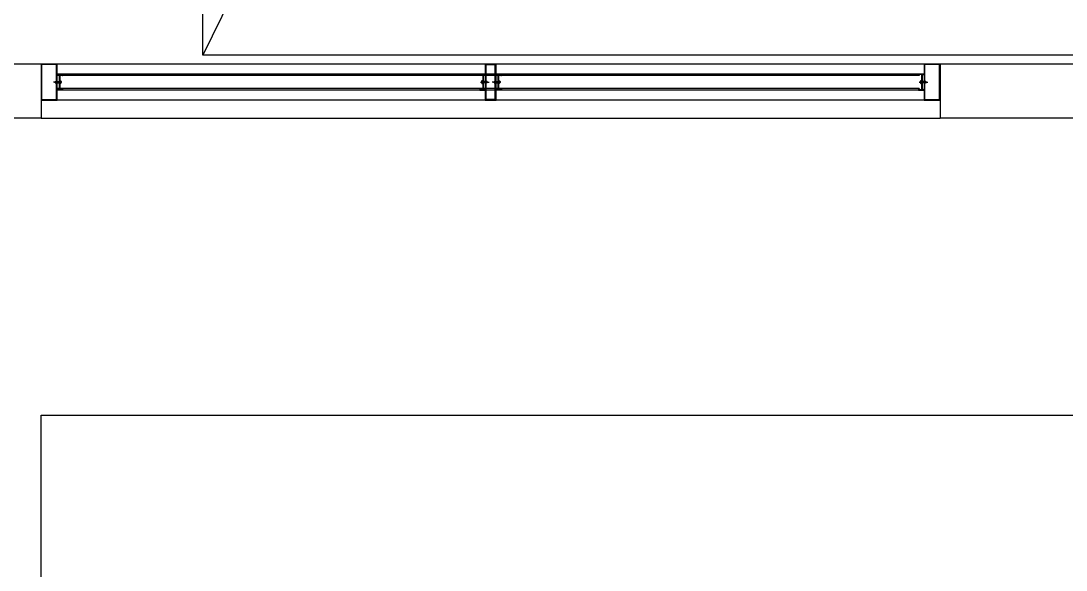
# Model space of a CAD drawing. Header units: millimetres. Extents: x -38475 to 94728, y -31127 to 90245.
# Drawn here: x 55169 to 58075, y 1664 to 3190 of the extents above; entities that cross this region are included whole.
import ezdxf

# ---------------------------------------------------------------- set-up
doc = ezdxf.new("R2010")
doc.units = ezdxf.units.MM
doc.layers.add('e-plan', color=9, linetype='Continuous')

# ---------------------------------------------------------------- blocks, each defined once
blk = doc.blocks.new('xr_plan$0$확장형주차')
at = {"layer": 'e-plan', "linetype": 'Continuous'}
blk.add_line((2500, 5100), (0, 0), dxfattribs=at)
at = {"layer": 'e-plan'}
for p, q in [((0, 0), (0, 5100)), ((2500, 0), (0, 0))]:
    blk.add_line(p, q, dxfattribs=at)
blk = doc.blocks.new('Xref-지하2층')
at = {"layer": 'e-plan', "linetype": 'Continuous'}
for p, q in [((58750, 14975), (56000, 14975)), ((58750, 14975), (58750, 14825)), ((62750, 14975), (61250, 14975)), ((61250, 14975), (61250, 14825)), ((58750, 14825), (56150, 14825)), ((58750, 14825), (61250, 14825)), ((62750, 14825), (61250, 14825))]:
    blk.add_line(p, q, dxfattribs=at)
at = {"layer": 'e-plan'}
for p, q in [((61205, 14975), (58795, 14975)), ((61248.4, 14973.4), (61206.6, 14973.4)), ((61190, 14947.2), (58795, 14947.2)), ((58795, 14945.2), (58795, 14947.2)), ((58795, 14947.2), (58810, 14947.2)), ((58795, 14945.2), (58795, 14947.2)), ((58795, 14947.2), (58810, 14947.2)), ((58796.6, 14945.2), (58795, 14945.2)), ((58796.6, 14945.2), (58795, 14945.2)), ((61190, 14943), (58795, 14943)), ((58796.6, 14945.6), (58800.4, 14945.6)), ((58796.6, 14945.2), (58796.6, 14945.6)), ((58796.6, 14945.6), (58800.4, 14945.6)), ((58796.6, 14945.2), (58796.6, 14945.6)), ((58800.4, 14945.6), (58800.4, 14904.4)), ((58800.4, 14945.6), (58800.4, 14904.4)), ((58802, 14945.6), (58808.4, 14945.6)), ((58802, 14945.6), (58802, 14904.4)), ((58802, 14945.6), (58808.4, 14945.6)), ((58802, 14945.6), (58802, 14904.4)), ((58808.4, 14945.6), (58808.4, 14943)), ((58808.4, 14945.6), (58808.4, 14943)), ((58808.4, 14943), (58810, 14943)), ((58808.4, 14943), (58810, 14943)), ((58810, 14947.2), (58810, 14943)), ((58810, 14947.2), (58810, 14943)), ((59985, 14947.2), (59970, 14947.2)), ((59970, 14947.2), (59970, 14943)), ((59985, 14947.2), (59970, 14947.2)), ((59970, 14947.2), (59970, 14943)), ((59971.6, 14943), (59970, 14943)), ((59971.6, 14943), (59970, 14943)), ((59971.6, 14945.6), (59971.6, 14943)), ((59978, 14945.6), (59971.6, 14945.6)), ((59971.6, 14945.6), (59971.6, 14943)), ((59978, 14945.6), (59971.6, 14945.6)), ((59978, 14945.6), (59978, 14904.4)), ((59978, 14945.6), (59978, 14904.4)), ((59983.4, 14945.6), (59979.6, 14945.6)), ((59979.6, 14945.6), (59979.6, 14904.4)), ((59983.4, 14945.6), (59979.6, 14945.6)), ((59979.6, 14945.6), (59979.6, 14904.4)), ((59983.4, 14945.2), (59983.4, 14945.6)), ((59983.4, 14945.2), (59983.4, 14945.6)), ((59983.4, 14945.2), (59985, 14945.2)), ((59983.4, 14945.2), (59985, 14945.2)), ((59985, 14945.2), (59985, 14947.2)), ((59985, 14945.2), (59985, 14947.2)), ((60015, 14945.2), (60015, 14947.2)), ((60015, 14947.2), (60030, 14947.2)), ((60015, 14945.2), (60015, 14947.2)), ((60015, 14947.2), (60030, 14947.2)), ((60016.6, 14945.2), (60015, 14945.2)), ((60016.6, 14945.2), (60015, 14945.2)), ((60016.6, 14945.6), (60020.4, 14945.6)), ((60016.6, 14945.2), (60016.6, 14945.6)), ((60016.6, 14945.6), (60020.4, 14945.6)), ((60016.6, 14945.2), (60016.6, 14945.6)), ((60020.4, 14945.6), (60020.4, 14904.4)), ((60020.4, 14945.6), (60020.4, 14904.4)), ((60022, 14945.6), (60028.4, 14945.6)), ((60022, 14945.6), (60022, 14904.4)), ((60022, 14945.6), (60028.4, 14945.6)), ((60022, 14945.6), (60022, 14904.4)), ((60028.4, 14945.6), (60028.4, 14943)), ((60028.4, 14945.6), (60028.4, 14943)), ((60028.4, 14943), (60030, 14943)), ((60028.4, 14943), (60030, 14943)), ((60030, 14947.2), (60030, 14943)), ((60030, 14947.2), (60030, 14943)), ((61205, 14947.2), (61190, 14947.2)), ((61190, 14947.2), (61190, 14943)), ((61205, 14947.2), (61190, 14947.2)), ((61190, 14947.2), (61190, 14943)), ((61191.6, 14943), (61190, 14943)), ((61191.6, 14943), (61190, 14943)), ((61198, 14945.6), (61191.6, 14945.6)), ((61191.6, 14945.6), (61191.6, 14943)), ((61198, 14945.6), (61191.6, 14945.6)), ((61191.6, 14945.6), (61191.6, 14943)), ((61198, 14945.6), (61198, 14904.4)), ((61198, 14945.6), (61198, 14904.4)), ((61203.4, 14945.6), (61199.6, 14945.6)), ((61199.6, 14945.6), (61199.6, 14904.4)), ((61203.4, 14945.6), (61199.6, 14945.6)), ((61199.6, 14945.6), (61199.6, 14904.4)), ((61203.4, 14945.2), (61203.4, 14945.6)), ((61203.4, 14945.2), (61203.4, 14945.6)), ((61203.4, 14945.2), (61205, 14945.2)), ((61203.4, 14945.2), (61205, 14945.2)), ((61205, 14945.2), (61205, 14947.2)), ((61205, 14945.2), (61205, 14947.2)), ((58808.1, 14924.9), (58784.4, 14924.9)), ((58808.1, 14924.9), (58784.4, 14924.9)), ((58789.1, 14926.3), (58788.9, 14926.1)), ((58789.1, 14926.3), (58788.9, 14926.1)), ((58788.9, 14925.3), (58788.9, 14926.1)), ((58788.9, 14925.3), (58788.9, 14926.1)), ((58788.9, 14923.7), (58788.9, 14924.5)), ((58788.9, 14923.7), (58788.9, 14924.5)), ((58789.1, 14923.5), (58788.9, 14923.7)), ((58789.1, 14923.5), (58788.9, 14923.7)), ((58789.6, 14926.8), (58789.4, 14926.6)), ((58789.6, 14926.8), (58789.4, 14926.6)), ((58789.6, 14923), (58789.4, 14923.2)), ((58789.6, 14923), (58789.4, 14923.2)), ((58789.6, 14926.8), (58790.9, 14926.8)), ((58789.6, 14925.6), (58789.6, 14926.8)), ((58789.6, 14926.8), (58790.9, 14926.8)), ((58789.6, 14925.6), (58789.6, 14926.8)), ((58789.6, 14926), (58790.9, 14926)), ((58789.6, 14926), (58790.9, 14926)), ((58789.6, 14923), (58789.6, 14924.2)), ((58789.6, 14923), (58789.6, 14924.2)), ((58789.6, 14923.8), (58790.9, 14923.8)), ((58789.6, 14923.8), (58790.9, 14923.8)), ((58789.6, 14923), (58790.9, 14923)), ((58789.6, 14923), (58790.9, 14923)), ((58792.4, 14926.8), (58795, 14926.8)), ((58792.4, 14926.8), (58795, 14926.8)), ((58792.4, 14926), (58795, 14926)), ((58792.4, 14926), (58795, 14926)), ((58792.4, 14923.8), (58795, 14923.8)), ((58792.4, 14923.8), (58795, 14923.8)), ((58792.4, 14923), (58795, 14923)), ((58792.4, 14923), (58795, 14923)), ((58796.6, 14926.8), (58799.2, 14926.8)), ((58796.6, 14926.8), (58799.2, 14926.8)), ((58796.6, 14926), (58799.2, 14926)), ((58796.6, 14926), (58799.2, 14926)), ((58796.6, 14923.8), (58799.2, 14923.8)), ((58796.6, 14923.8), (58799.2, 14923.8)), ((58796.6, 14923), (58799.2, 14923)), ((58796.6, 14923), (58799.2, 14923)), ((58800.7, 14926.8), (58802, 14926.8)), ((58800.7, 14926.8), (58802, 14926.8)), ((58800.7, 14926), (58802, 14926)), ((58800.7, 14926), (58802, 14926)), ((58800.7, 14923.8), (58802, 14923.8)), ((58800.7, 14923.8), (58802, 14923.8)), ((58800.7, 14923), (58802, 14923)), ((58800.7, 14923), (58802, 14923)), ((58802, 14928.7), (58802, 14921.1)), ((58803.2, 14928.7), (58802, 14928.7)), ((58802, 14928.7), (58802, 14921.1)), ((58803.2, 14928.7), (58802, 14928.7)), ((58802, 14921.1), (58803.2, 14921.1)), ((58802, 14921.1), (58803.2, 14921.1)), ((58803.2, 14928.7), (58804, 14928.5)), ((58803.2, 14928.7), (58804, 14928.5)), ((58804, 14921.3), (58803.2, 14921.1)), ((58804, 14921.3), (58803.2, 14921.1)), ((58803.3, 14925.1), (58804.2, 14925.5)), ((58803.3, 14925.1), (58804.2, 14925.5)), ((58803.3, 14925.1), (58803.3, 14924.7)), ((58803.3, 14925.1), (58803.3, 14924.7)), ((58803.3, 14924.7), (58804.2, 14924.4)), ((58803.3, 14924.7), (58804.2, 14924.4)), ((58804, 14928.5), (58804.7, 14928)), ((58804, 14928.5), (58804.7, 14928)), ((58804.7, 14921.8), (58804, 14921.3)), ((58804.7, 14921.8), (58804, 14921.3)), ((58804.2, 14925.5), (58804.8, 14926.2)), ((58804.2, 14925.5), (58804.8, 14926.2)), ((58804.2, 14924.4), (58804.9, 14923.5)), ((58804.2, 14924.4), (58804.9, 14923.5)), ((58804.7, 14928), (58805.2, 14927.3)), ((58804.7, 14928), (58805.2, 14927.3)), ((58805.2, 14922.5), (58804.7, 14921.8)), ((58805.2, 14922.5), (58804.7, 14921.8)), ((58804.8, 14926.2), (58805.2, 14927.3)), ((58804.8, 14926.2), (58805.2, 14927.3)), ((58804.9, 14923.5), (58805.2, 14922.5)), ((58804.9, 14923.5), (58805.2, 14922.5)), ((58805.2, 14927.3), (58805.4, 14925.8)), ((58805.2, 14927.3), (58805.4, 14925.8)), ((58805.4, 14924), (58805.2, 14922.5)), ((58805.4, 14924), (58805.2, 14922.5)), ((58805.4, 14925.8), (58805.4, 14924)), ((58805.4, 14925.8), (58805.4, 14924)), ((59971.9, 14924.9), (59995.6, 14924.9)), ((59971.9, 14924.9), (59995.6, 14924.9)), ((59974.8, 14927.3), (59974.6, 14925.8)), ((59974.8, 14927.3), (59974.6, 14925.8)), ((59974.6, 14925.8), (59974.6, 14924)), ((59974.6, 14925.8), (59974.6, 14924)), ((59974.6, 14924), (59974.8, 14922.5)), ((59974.6, 14924), (59974.8, 14922.5)), ((59975.3, 14928), (59974.8, 14927.3)), ((59975.3, 14928), (59974.8, 14927.3)), ((59975.2, 14926.2), (59974.8, 14927.3)), ((59975.2, 14926.2), (59974.8, 14927.3)), ((59975.1, 14923.5), (59974.8, 14922.5)), ((59975.1, 14923.5), (59974.8, 14922.5)), ((59974.8, 14922.5), (59975.3, 14921.8)), ((59974.8, 14922.5), (59975.3, 14921.8)), ((59975.8, 14924.4), (59975.1, 14923.5)), ((59975.8, 14924.4), (59975.1, 14923.5)), ((59975.8, 14925.5), (59975.2, 14926.2)), ((59975.8, 14925.5), (59975.2, 14926.2)), ((59976, 14928.5), (59975.3, 14928)), ((59976, 14928.5), (59975.3, 14928)), ((59975.3, 14921.8), (59976, 14921.3)), ((59975.3, 14921.8), (59976, 14921.3)), ((59976.7, 14925.1), (59975.8, 14925.5)), ((59976.7, 14925.1), (59975.8, 14925.5)), ((59976.7, 14924.7), (59975.8, 14924.4)), ((59976.7, 14924.7), (59975.8, 14924.4)), ((59976.8, 14928.7), (59976, 14928.5)), ((59976.8, 14928.7), (59976, 14928.5)), ((59976, 14921.3), (59976.8, 14921.1)), ((59976, 14921.3), (59976.8, 14921.1)), ((59976.7, 14925.1), (59976.7, 14924.7)), ((59976.7, 14925.1), (59976.7, 14924.7)), ((59976.8, 14928.7), (59978, 14928.7)), ((59976.8, 14928.7), (59978, 14928.7)), ((59978, 14921.1), (59976.8, 14921.1)), ((59978, 14921.1), (59976.8, 14921.1)), ((59978, 14928.7), (59978, 14921.1)), ((59978, 14928.7), (59978, 14921.1)), ((59979.3, 14926.8), (59978, 14926.8)), ((59979.3, 14926.8), (59978, 14926.8)), ((59979.3, 14926), (59978, 14926)), ((59979.3, 14926), (59978, 14926)), ((59979.3, 14923.8), (59978, 14923.8)), ((59979.3, 14923.8), (59978, 14923.8)), ((59979.3, 14923), (59978, 14923)), ((59979.3, 14923), (59978, 14923)), ((59983.5, 14926.8), (59980.8, 14926.8)), ((59983.5, 14926.8), (59980.8, 14926.8)), ((59983.5, 14926), (59980.8, 14926)), ((59983.5, 14926), (59980.8, 14926)), ((59983.5, 14923.8), (59980.8, 14923.8)), ((59983.5, 14923.8), (59980.8, 14923.8)), ((59983.5, 14923), (59980.8, 14923)), ((59983.5, 14923), (59980.8, 14923)), ((59987.6, 14926.8), (59985, 14926.8)), ((59987.6, 14926.8), (59985, 14926.8)), ((59987.6, 14926), (59985, 14926)), ((59987.6, 14926), (59985, 14926)), ((59987.6, 14923.8), (59985, 14923.8)), ((59987.6, 14923.8), (59985, 14923.8)), ((59987.6, 14923), (59985, 14923)), ((59987.6, 14923), (59985, 14923)), ((59990.4, 14926.8), (59989.1, 14926.8)), ((59990.4, 14926.8), (59989.1, 14926.8)), ((59990.4, 14926), (59989.1, 14926)), ((59990.4, 14926), (59989.1, 14926)), ((59990.4, 14923.8), (59989.1, 14923.8)), ((59990.4, 14923.8), (59989.1, 14923.8)), ((59990.4, 14923), (59989.1, 14923)), ((59990.4, 14923), (59989.1, 14923)), ((59990.4, 14925.6), (59990.4, 14926.8)), ((59990.4, 14926.8), (59990.6, 14926.6)), ((59990.4, 14925.6), (59990.4, 14926.8)), ((59990.4, 14926.8), (59990.6, 14926.6)), ((59990.4, 14923), (59990.4, 14924.2)), ((59990.4, 14923), (59990.4, 14924.2)), ((59990.4, 14923), (59990.6, 14923.2)), ((59990.4, 14923), (59990.6, 14923.2)), ((59990.9, 14926.3), (59991.1, 14926.1)), ((59990.9, 14926.3), (59991.1, 14926.1)), ((59990.9, 14923.5), (59991.1, 14923.7)), ((59990.9, 14923.5), (59991.1, 14923.7)), ((59991.1, 14925.3), (59991.1, 14926.1)), ((59991.1, 14925.3), (59991.1, 14926.1)), ((59991.1, 14923.7), (59991.1, 14924.5)), ((59991.1, 14923.7), (59991.1, 14924.5)), ((60028.1, 14924.9), (60004.4, 14924.9)), ((60028.1, 14924.9), (60004.4, 14924.9)), ((60009.1, 14926.3), (60008.9, 14926.1)), ((60009.1, 14926.3), (60008.9, 14926.1)), ((60008.9, 14925.3), (60008.9, 14926.1)), ((60008.9, 14925.3), (60008.9, 14926.1)), ((60008.9, 14923.7), (60008.9, 14924.5)), ((60008.9, 14923.7), (60008.9, 14924.5)), ((60009.1, 14923.5), (60008.9, 14923.7)), ((60009.1, 14923.5), (60008.9, 14923.7)), ((60009.6, 14926.8), (60009.4, 14926.6)), ((60009.6, 14926.8), (60009.4, 14926.6)), ((60009.6, 14923), (60009.4, 14923.2)), ((60009.6, 14923), (60009.4, 14923.2)), ((60009.6, 14926.8), (60010.9, 14926.8)), ((60009.6, 14925.6), (60009.6, 14926.8)), ((60009.6, 14926.8), (60010.9, 14926.8)), ((60009.6, 14925.6), (60009.6, 14926.8)), ((60009.6, 14926), (60010.9, 14926)), ((60009.6, 14926), (60010.9, 14926)), ((60009.6, 14923), (60009.6, 14924.2)), ((60009.6, 14923), (60009.6, 14924.2)), ((60009.6, 14923.8), (60010.9, 14923.8)), ((60009.6, 14923.8), (60010.9, 14923.8)), ((60009.6, 14923), (60010.9, 14923)), ((60009.6, 14923), (60010.9, 14923)), ((60012.4, 14926.8), (60015, 14926.8)), ((60012.4, 14926.8), (60015, 14926.8)), ((60012.4, 14926), (60015, 14926)), ((60012.4, 14926), (60015, 14926)), ((60012.4, 14923.8), (60015, 14923.8)), ((60012.4, 14923.8), (60015, 14923.8)), ((60012.4, 14923), (60015, 14923)), ((60012.4, 14923), (60015, 14923)), ((60016.6, 14926.8), (60019.2, 14926.8)), ((60016.6, 14926.8), (60019.2, 14926.8)), ((60016.6, 14926), (60019.2, 14926)), ((60016.6, 14926), (60019.2, 14926)), ((60016.6, 14923.8), (60019.2, 14923.8)), ((60016.6, 14923.8), (60019.2, 14923.8)), ((60016.6, 14923), (60019.2, 14923)), ((60016.6, 14923), (60019.2, 14923)), ((60020.7, 14926.8), (60022, 14926.8)), ((60020.7, 14926.8), (60022, 14926.8)), ((60020.7, 14926), (60022, 14926)), ((60020.7, 14926), (60022, 14926)), ((60020.7, 14923.8), (60022, 14923.8)), ((60020.7, 14923.8), (60022, 14923.8)), ((60020.7, 14923), (60022, 14923)), ((60020.7, 14923), (60022, 14923)), ((60022, 14928.7), (60022, 14921.1)), ((60023.2, 14928.7), (60022, 14928.7)), ((60022, 14928.7), (60022, 14921.1)), ((60023.2, 14928.7), (60022, 14928.7)), ((60022, 14921.1), (60023.2, 14921.1)), ((60022, 14921.1), (60023.2, 14921.1)), ((60023.2, 14928.7), (60024, 14928.5)), ((60023.2, 14928.7), (60024, 14928.5)), ((60024, 14921.3), (60023.2, 14921.1)), ((60024, 14921.3), (60023.2, 14921.1)), ((60023.3, 14925.1), (60024.2, 14925.5)), ((60023.3, 14925.1), (60024.2, 14925.5)), ((60023.3, 14925.1), (60023.3, 14924.7)), ((60023.3, 14925.1), (60023.3, 14924.7)), ((60023.3, 14924.7), (60024.2, 14924.4)), ((60023.3, 14924.7), (60024.2, 14924.4)), ((60024, 14928.5), (60024.7, 14928)), ((60024, 14928.5), (60024.7, 14928)), ((60024.7, 14921.8), (60024, 14921.3)), ((60024.7, 14921.8), (60024, 14921.3)), ((60024.2, 14925.5), (60024.8, 14926.2)), ((60024.2, 14925.5), (60024.8, 14926.2)), ((60024.2, 14924.4), (60024.9, 14923.5)), ((60024.2, 14924.4), (60024.9, 14923.5)), ((60024.7, 14928), (60025.2, 14927.3)), ((60024.7, 14928), (60025.2, 14927.3)), ((60025.2, 14922.5), (60024.7, 14921.8)), ((60025.2, 14922.5), (60024.7, 14921.8)), ((60024.8, 14926.2), (60025.2, 14927.3)), ((60024.8, 14926.2), (60025.2, 14927.3)), ((60024.9, 14923.5), (60025.2, 14922.5)), ((60024.9, 14923.5), (60025.2, 14922.5)), ((60025.2, 14927.3), (60025.4, 14925.8)), ((60025.2, 14927.3), (60025.4, 14925.8)), ((60025.4, 14924), (60025.2, 14922.5)), ((60025.4, 14924), (60025.2, 14922.5)), ((60025.4, 14925.8), (60025.4, 14924)), ((60025.4, 14925.8), (60025.4, 14924)), ((61191.9, 14924.9), (61215.6, 14924.9)), ((61191.9, 14924.9), (61215.6, 14924.9)), ((61194.8, 14927.3), (61194.6, 14925.8)), ((61194.8, 14927.3), (61194.6, 14925.8)), ((61194.6, 14925.8), (61194.6, 14924)), ((61194.6, 14925.8), (61194.6, 14924)), ((61194.6, 14924), (61194.8, 14922.5)), ((61194.6, 14924), (61194.8, 14922.5)), ((61195.3, 14928), (61194.8, 14927.3)), ((61195.3, 14928), (61194.8, 14927.3)), ((61195.2, 14926.2), (61194.8, 14927.3)), ((61195.2, 14926.2), (61194.8, 14927.3)), ((61195.1, 14923.5), (61194.8, 14922.5)), ((61195.1, 14923.5), (61194.8, 14922.5)), ((61194.8, 14922.5), (61195.3, 14921.8)), ((61194.8, 14922.5), (61195.3, 14921.8)), ((61195.8, 14924.4), (61195.1, 14923.5)), ((61195.8, 14924.4), (61195.1, 14923.5)), ((61195.8, 14925.5), (61195.2, 14926.2)), ((61195.8, 14925.5), (61195.2, 14926.2)), ((61196, 14928.5), (61195.3, 14928)), ((61196, 14928.5), (61195.3, 14928)), ((61195.3, 14921.8), (61196, 14921.3)), ((61195.3, 14921.8), (61196, 14921.3)), ((61196.7, 14925.1), (61195.8, 14925.5)), ((61196.7, 14925.1), (61195.8, 14925.5)), ((61196.7, 14924.7), (61195.8, 14924.4)), ((61196.7, 14924.7), (61195.8, 14924.4)), ((61196.8, 14928.7), (61196, 14928.5)), ((61196.8, 14928.7), (61196, 14928.5)), ((61196, 14921.3), (61196.8, 14921.1)), ((61196, 14921.3), (61196.8, 14921.1)), ((61196.7, 14925.1), (61196.7, 14924.7)), ((61196.7, 14925.1), (61196.7, 14924.7)), ((61196.8, 14928.7), (61198, 14928.7)), ((61196.8, 14928.7), (61198, 14928.7)), ((61198, 14921.1), (61196.8, 14921.1)), ((61198, 14921.1), (61196.8, 14921.1)), ((61198, 14928.7), (61198, 14921.1)), ((61198, 14928.7), (61198, 14921.1)), ((61199.3, 14926.8), (61198, 14926.8)), ((61199.3, 14926.8), (61198, 14926.8)), ((61199.3, 14926), (61198, 14926)), ((61199.3, 14926), (61198, 14926)), ((61199.3, 14923.8), (61198, 14923.8)), ((61199.3, 14923.8), (61198, 14923.8)), ((61199.3, 14923), (61198, 14923)), ((61199.3, 14923), (61198, 14923)), ((61203.5, 14926.8), (61200.8, 14926.8)), ((61203.5, 14926.8), (61200.8, 14926.8)), ((61203.5, 14926), (61200.8, 14926)), ((61203.5, 14926), (61200.8, 14926)), ((61203.5, 14923.8), (61200.8, 14923.8)), ((61203.5, 14923.8), (61200.8, 14923.8)), ((61203.5, 14923), (61200.8, 14923)), ((61203.5, 14923), (61200.8, 14923)), ((61207.6, 14926.8), (61205, 14926.8)), ((61207.6, 14926.8), (61205, 14926.8)), ((61207.6, 14926), (61205, 14926)), ((61207.6, 14926), (61205, 14926)), ((61207.6, 14923.8), (61205, 14923.8)), ((61207.6, 14923.8), (61205, 14923.8)), ((61207.6, 14923), (61205, 14923)), ((61207.6, 14923), (61205, 14923)), ((61210.4, 14926.8), (61209.1, 14926.8)), ((61210.4, 14926.8), (61209.1, 14926.8)), ((61210.4, 14926), (61209.1, 14926)), ((61210.4, 14926), (61209.1, 14926)), ((61210.4, 14923.8), (61209.1, 14923.8)), ((61210.4, 14923.8), (61209.1, 14923.8)), ((61210.4, 14923), (61209.1, 14923)), ((61210.4, 14923), (61209.1, 14923)), ((61210.4, 14925.6), (61210.4, 14926.8)), ((61210.4, 14926.8), (61210.6, 14926.6)), ((61210.4, 14925.6), (61210.4, 14926.8)), ((61210.4, 14926.8), (61210.6, 14926.6)), ((61210.4, 14923), (61210.4, 14924.2)), ((61210.4, 14923), (61210.4, 14924.2)), ((61210.4, 14923), (61210.6, 14923.2)), ((61210.4, 14923), (61210.6, 14923.2)), ((61210.9, 14926.3), (61211.1, 14926.1)), ((61210.9, 14926.3), (61211.1, 14926.1)), ((61210.9, 14923.5), (61211.1, 14923.7)), ((61210.9, 14923.5), (61211.1, 14923.7)), ((61211.1, 14925.3), (61211.1, 14926.1)), ((61211.1, 14925.3), (61211.1, 14926.1)), ((61211.1, 14923.7), (61211.1, 14924.5)), ((61211.1, 14923.7), (61211.1, 14924.5)), ((61190, 14907), (58795, 14907)), ((58795, 14902.8), (58795, 14904.8)), ((58796.6, 14904.8), (58795, 14904.8)), ((58795, 14902.8), (58795, 14904.8)), ((58796.6, 14904.8), (58795, 14904.8)), ((61190, 14902.8), (58795, 14902.8)), ((58810, 14902.8), (58795, 14902.8)), ((58810, 14902.8), (58795, 14902.8)), ((58796.6, 14904.4), (58796.6, 14904.8)), ((58796.6, 14904.4), (58796.6, 14904.8)), ((58800.4, 14904.4), (58796.6, 14904.4)), ((58800.4, 14904.4), (58796.6, 14904.4)), ((58808.4, 14904.4), (58802, 14904.4)), ((58808.4, 14904.4), (58802, 14904.4)), ((58808.4, 14907), (58808.4, 14904.4)), ((58808.4, 14907), (58810, 14907)), ((58808.4, 14907), (58808.4, 14904.4)), ((58808.4, 14907), (58810, 14907)), ((58810, 14907), (58810, 14902.8)), ((58810, 14907), (58810, 14902.8)), ((59970, 14907), (59970, 14902.8)), ((59971.6, 14907), (59970, 14907)), ((59970, 14907), (59970, 14902.8)), ((59971.6, 14907), (59970, 14907)), ((59970, 14902.8), (59985, 14902.8)), ((59970, 14902.8), (59985, 14902.8)), ((59971.6, 14907), (59971.6, 14904.4)), ((59971.6, 14907), (59971.6, 14904.4)), ((59971.6, 14904.4), (59978, 14904.4)), ((59971.6, 14904.4), (59978, 14904.4)), ((59979.6, 14904.4), (59983.4, 14904.4)), ((59979.6, 14904.4), (59983.4, 14904.4)), ((59983.4, 14904.4), (59983.4, 14904.8)), ((59983.4, 14904.8), (59985, 14904.8)), ((59983.4, 14904.4), (59983.4, 14904.8)), ((59983.4, 14904.8), (59985, 14904.8)), ((59985, 14902.8), (59985, 14904.8)), ((59985, 14902.8), (59985, 14904.8)), ((60015, 14902.8), (60015, 14904.8)), ((60016.6, 14904.8), (60015, 14904.8)), ((60015, 14902.8), (60015, 14904.8)), ((60016.6, 14904.8), (60015, 14904.8)), ((60030, 14902.8), (60015, 14902.8)), ((60030, 14902.8), (60015, 14902.8)), ((60016.6, 14904.4), (60016.6, 14904.8)), ((60016.6, 14904.4), (60016.6, 14904.8)), ((60020.4, 14904.4), (60016.6, 14904.4)), ((60020.4, 14904.4), (60016.6, 14904.4)), ((60028.4, 14904.4), (60022, 14904.4)), ((60028.4, 14904.4), (60022, 14904.4)), ((60028.4, 14907), (60028.4, 14904.4)), ((60028.4, 14907), (60030, 14907)), ((60028.4, 14907), (60028.4, 14904.4)), ((60028.4, 14907), (60030, 14907)), ((60030, 14907), (60030, 14902.8)), ((60030, 14907), (60030, 14902.8)), ((61190, 14907), (61190, 14902.8)), ((61191.6, 14907), (61190, 14907)), ((61190, 14907), (61190, 14902.8)), ((61191.6, 14907), (61190, 14907)), ((61190, 14902.8), (61205, 14902.8)), ((61190, 14902.8), (61205, 14902.8)), ((61191.6, 14907), (61191.6, 14904.4)), ((61191.6, 14907), (61191.6, 14904.4)), ((61191.6, 14904.4), (61198, 14904.4)), ((61191.6, 14904.4), (61198, 14904.4)), ((61199.6, 14904.4), (61203.4, 14904.4)), ((61199.6, 14904.4), (61203.4, 14904.4)), ((61203.4, 14904.4), (61203.4, 14904.8)), ((61203.4, 14904.8), (61205, 14904.8)), ((61203.4, 14904.4), (61203.4, 14904.8)), ((61203.4, 14904.8), (61205, 14904.8)), ((61205, 14902.8), (61205, 14904.8)), ((61205, 14902.8), (61205, 14904.8)), ((61205, 14875), (58795, 14875)), ((61205, 14875), (61250, 14875)), ((61206.6, 14876.6), (61248.4, 14876.6))]:
    blk.add_line(p, q, dxfattribs=at)
for points in [[(58795, 14975), (58750, 14975), (58750, 14875), (58795, 14875), (58795, 14975)], [(61250, 14975), (61205, 14975), (61205, 14875), (61250, 14875), (61250, 14975)]]:
    blk.add_lwpolyline(points, dxfattribs=at)
for points in [[(58751.6, 14876.6), (58793.4, 14876.6), (58793.4, 14973.4), (58751.6, 14973.4)], [(59985, 14875), (60015, 14875), (60015, 14975), (59985, 14975)], [(59987, 14877), (60013, 14877), (60013, 14973), (59987, 14973)], [(61206.6, 14876.6), (61248.4, 14876.6), (61248.4, 14973.4), (61206.6, 14973.4)], [(58750, 14000), (61950, 14000), (61950, 12500), (58750, 12500)]]:
    blk.add_lwpolyline(points, close=True, dxfattribs=at)
at = {"layer": 'e-plan', "linetype": 'Continuous'}
blk.add_blockref('xr_plan$0$확장형주차', (59200, 15000), dxfattribs=at)
blk = doc.blocks.new('A$C61602750')
at = {"layer": 'e-plan'}
blk.add_blockref('Xref-지하2층', (-3525, -11905), dxfattribs=at)

msp = doc.modelspace()

# ---------------------------------------------------------------- block references
at = {"layer": 'e-plan'}
msp.add_blockref('A$C61602750', (0, 0), dxfattribs=at)

doc.saveas('drawing.dxf')
